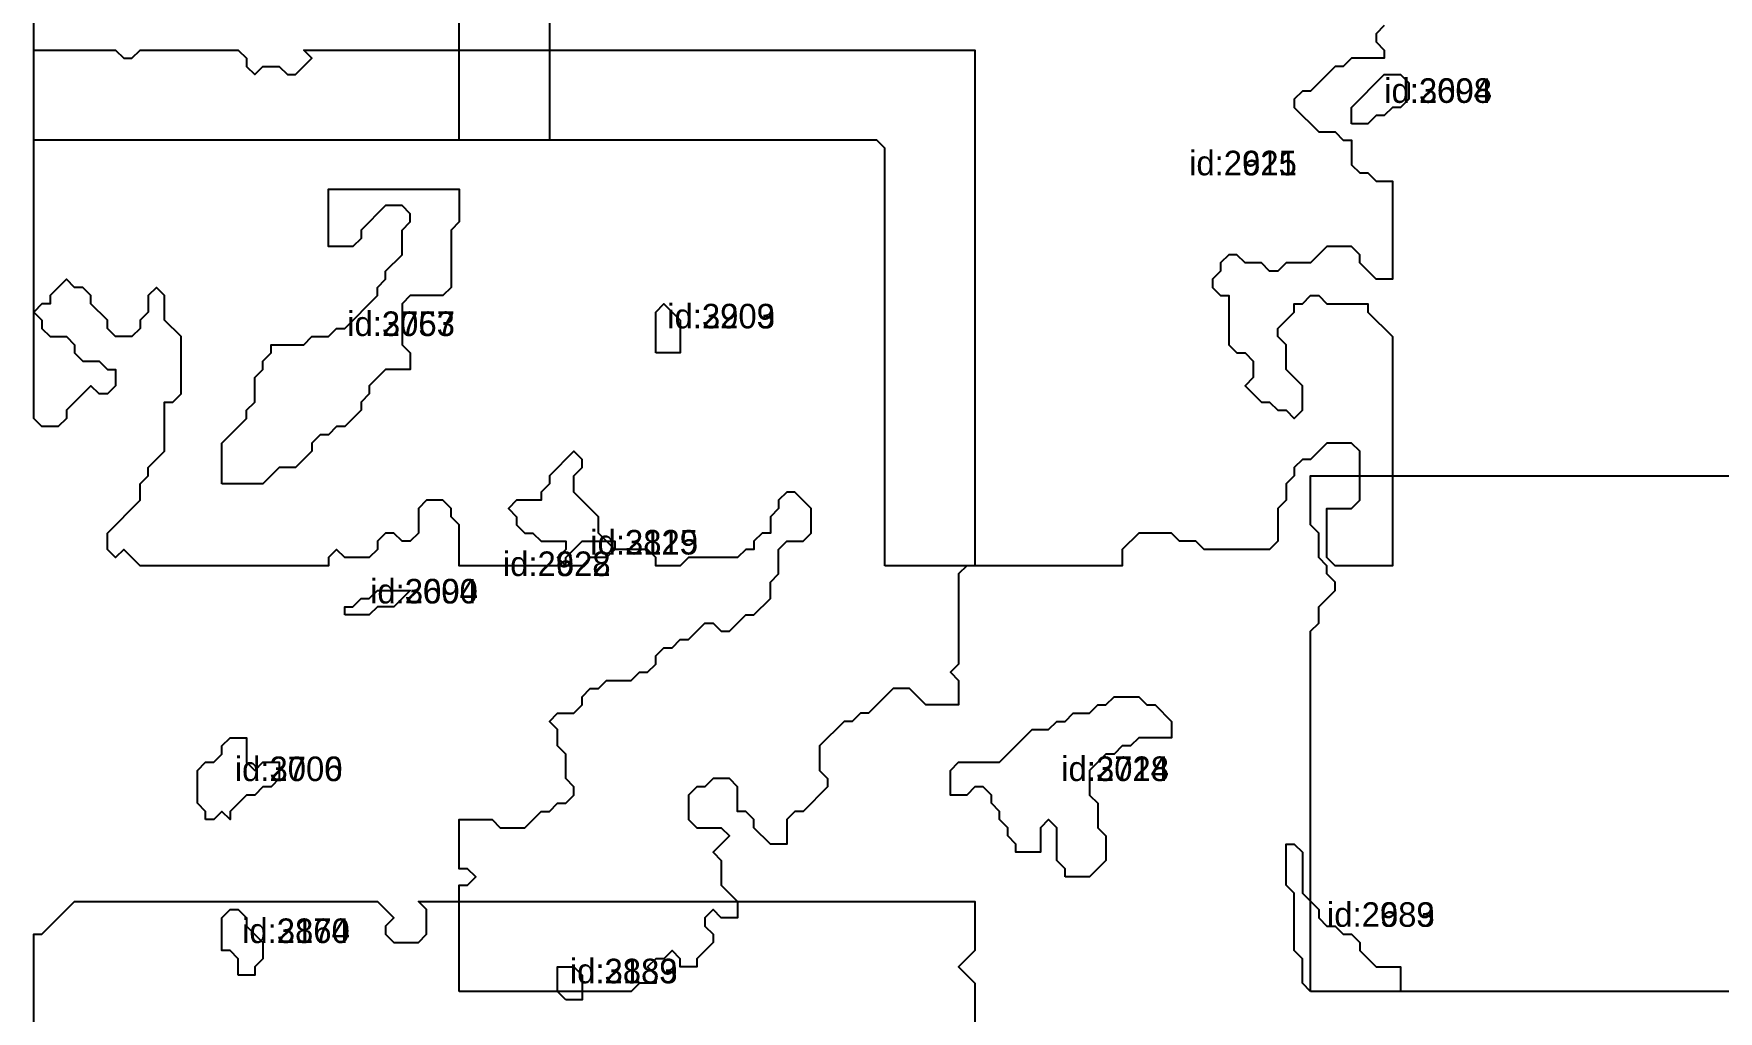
# Model space of a CAD drawing. Header units: metres. Extents: x 0 to 810, y 0 to 745.
# Drawn here: x 0 to 205.8, y 101.6 to 221 of the extents above; entities that cross this region are included whole.
import ezdxf

# ---------------------------------------------------------------- set-up
doc = ezdxf.new("R2010")
doc.units = ezdxf.units.M
doc.layers.add('forest', color=7, linetype='Continuous')
doc.layers.add('forestfragmentation', color=7, linetype='Continuous')

msp = doc.modelspace()

# ---------------------------------------------------------------- linework, layer by layer
at = {"layer": 'forest', "color": 183}
for points in [[(0, 208), (0, 323)], [(0, 208), (0, 323)], [(63, 261), (63, 208), (0, 208)], [(63, 261), (63, 208), (0, 208)]]:
    msp.add_lwpolyline(points, dxfattribs=at)
at = {"layer": 'forest', "color": 187}
for points in [[(104, 156), (104, 207), (103, 208), (52, 208), (52, 258)], [(104, 156), (104, 207), (103, 208), (52, 208), (52, 258)], [(165, 222), (164, 221), (164, 220), (165, 219), (165, 218), (161, 218), (160, 217), (159, 217), (156, 214), (155, 214), (154, 213), (154, 212), (157, 209), (159, 209), (160, 208), (161, 208), (161, 205), (162, 204), (163, 204), (164, 203), (166, 203), (166, 191), (164, 191), (162, 193), (162, 194), (161, 195), (158, 195), (156, 193), (153, 193), (152, 192), (151, 192), (150, 193), (148, 193), (147, 194), (146, 194), (145, 193), (145, 192), (144, 191), (144, 190), (145, 189), (146, 189), (146, 183), (147, 182), (148, 182), (149, 181), (149, 179), (148, 178), (150, 176), (151, 176), (152, 175), (153, 175), (154, 174), (155, 175), (155, 178), (153, 180), (153, 183), (152, 184), (152, 185), (154, 187), (154, 188), (155, 188), (156, 189), (157, 189), (158, 188), (163, 188), (163, 187), (166, 184), (166, 156), (159, 156), (158, 157), (158, 163), (161, 163), (162, 164), (162, 170), (161, 171), (158, 171), (156, 169), (155, 169), (154, 168), (154, 167), (153, 166), (153, 164), (152, 163), (152, 159), (151, 158), (143, 158), (142, 159), (140, 159), (139, 160), (135, 160), (133, 158), (133, 156), (104, 156)], [(165, 222), (164, 221), (164, 220), (165, 219), (165, 218), (161, 218), (160, 217), (159, 217), (156, 214), (155, 214), (154, 213), (154, 212), (157, 209), (159, 209), (160, 208), (161, 208), (161, 205), (162, 204), (163, 204), (164, 203), (166, 203), (166, 191), (164, 191), (162, 193), (162, 194), (161, 195), (158, 195), (156, 193), (153, 193), (152, 192), (151, 192), (150, 193), (148, 193), (147, 194), (146, 194), (145, 193), (145, 192), (144, 191), (144, 190), (145, 189), (146, 189), (146, 183), (147, 182), (148, 182), (149, 181), (149, 179), (148, 178), (150, 176), (151, 176), (152, 175), (153, 175), (154, 174), (155, 175), (155, 178), (153, 180), (153, 183), (152, 184), (152, 185), (154, 187), (154, 188), (155, 188), (156, 189), (157, 189), (158, 188), (163, 188), (163, 187), (166, 184), (166, 156), (159, 156), (158, 157), (158, 163), (161, 163), (162, 164), (162, 170), (161, 171), (158, 171), (156, 169), (155, 169), (154, 168), (154, 167), (153, 166), (153, 164), (152, 163), (152, 159), (151, 158), (143, 158), (142, 159), (140, 159), (139, 160), (135, 160), (133, 158), (133, 156), (104, 156)]]:
    msp.add_lwpolyline(points, dxfattribs=at)
at = {"layer": 'forest', "color": 166}
msp.add_lwpolyline([(52, 104), (52, 117), (53, 117), (54, 118), (53, 119), (52, 119), (52, 125), (56, 125), (57, 124), (60, 124), (62, 126), (63, 126), (64, 127), (65, 127), (66, 128), (66, 129), (65, 130), (65, 133), (64, 134), (64, 136), (63, 137), (64, 138), (66, 138), (67, 139), (67, 140), (68, 141), (69, 141), (70, 142), (73, 142), (74, 143), (75, 143), (76, 144), (76, 145), (77, 146), (78, 146), (79, 147), (80, 147), (82, 149), (83, 149), (84, 148), (85, 148), (87, 150), (88, 150), (90, 152), (90, 154), (91, 155), (91, 158), (92, 159), (94, 159), (95, 160), (95, 163), (93, 165), (92, 165), (91, 164), (91, 163), (90, 162), (90, 160), (89, 160), (88, 159), (88, 158), (87, 158), (86, 157), (80, 157), (79, 156), (76, 156), (76, 157), (75, 158), (71, 158), (69, 160), (69, 162), (66, 165), (66, 167), (67, 168), (67, 169), (66, 170), (63, 167), (63, 166), (62, 165), (62, 164), (59, 164), (58, 163), (59, 162), (59, 161), (60, 160), (61, 160), (62, 159), (65, 159), (65, 158), (64, 157), (65, 156), (52, 156), (52, 161), (51, 162), (51, 163), (50, 164), (48, 164), (47, 163), (47, 160), (46, 159), (45, 159), (44, 160), (43, 160), (42, 159), (42, 158), (41, 157), (38, 157), (37, 158), (36, 157), (36, 156), (13, 156), (11, 158), (10, 157), (9, 158), (9, 160), (13, 164), (13, 166), (14, 167), (14, 168), (16, 170), (16, 176), (17, 176), (18, 177), (18, 184), (16, 186), (16, 189), (15, 190), (14, 189), (14, 187), (13, 186), (13, 185), (12, 184), (10, 184), (9, 185), (9, 186), (7, 188), (7, 189), (6, 190), (5, 190), (4, 191), (2, 189), (2, 188), (1, 188), (0, 187), (1, 186), (1, 185), (2, 184), (4, 184), (5, 183), (5, 182), (6, 181), (8, 181), (9, 180), (10, 180), (10, 178), (9, 177), (8, 177), (7, 178), (4, 175), (4, 174), (3, 173), (1, 173), (0, 174), (0, 219), (10, 219), (11, 218), (12, 218), (13, 219), (25, 219), (26, 218), (26, 217), (27, 216), (28, 217), (30, 217), (31, 216), (32, 216), (34, 218), (33, 219), (115, 219), (115, 156), (114, 156), (113, 155), (113, 144), (112, 143), (113, 142), (113, 139), (109, 139), (107, 141), (105, 141), (102, 138), (101, 138), (100, 137), (99, 137), (96, 134), (96, 131), (97, 130), (97, 129), (94, 126), (93, 126), (92, 125), (92, 122), (90, 122), (88, 124), (88, 125), (87, 126), (86, 126), (86, 129), (85, 130), (83, 130), (82, 129), (81, 129), (80, 128), (80, 125), (81, 124), (84, 124), (85, 123), (83, 121), (84, 120), (84, 117), (86, 115), (86, 113), (84, 113), (83, 114), (82, 113), (82, 112), (83, 111), (83, 110), (81, 108), (81, 107), (79, 107), (79, 108), (78, 109), (77, 108), (76, 108), (75, 107), (76, 106), (76, 105), (74, 105), (73, 104), (52, 104)], dxfattribs=at)
msp.add_lwpolyline([(52, 104), (52, 117), (53, 117), (54, 118), (53, 119), (52, 119), (52, 125), (56, 125), (57, 124), (60, 124), (62, 126), (63, 126), (64, 127), (65, 127), (66, 128), (66, 129), (65, 130), (65, 133), (64, 134), (64, 136), (63, 137), (64, 138), (66, 138), (67, 139), (67, 140), (68, 141), (69, 141), (70, 142), (73, 142), (74, 143), (75, 143), (76, 144), (76, 145), (77, 146), (78, 146), (79, 147), (80, 147), (82, 149), (83, 149), (84, 148), (85, 148), (87, 150), (88, 150), (90, 152), (90, 154), (91, 155), (91, 158), (92, 159), (94, 159), (95, 160), (95, 163), (93, 165), (92, 165), (91, 164), (91, 163), (90, 162), (90, 160), (89, 160), (88, 159), (88, 158), (87, 158), (86, 157), (80, 157), (79, 156), (76, 156), (76, 157), (75, 158), (71, 158), (69, 160), (69, 162), (66, 165), (66, 167), (67, 168), (67, 169), (66, 170), (63, 167), (63, 166), (62, 165), (62, 164), (59, 164), (58, 163), (59, 162), (59, 161), (60, 160), (61, 160), (62, 159), (65, 159), (65, 158), (64, 157), (65, 156), (52, 156), (52, 161), (51, 162), (51, 163), (50, 164), (48, 164), (47, 163), (47, 160), (46, 159), (45, 159), (44, 160), (43, 160), (42, 159), (42, 158), (41, 157), (38, 157), (37, 158), (36, 157), (36, 156), (13, 156), (11, 158), (10, 157), (9, 158), (9, 160), (13, 164), (13, 166), (14, 167), (14, 168), (16, 170), (16, 176), (17, 176), (18, 177), (18, 184), (16, 186), (16, 189), (15, 190), (14, 189), (14, 187), (13, 186), (13, 185), (12, 184), (10, 184), (9, 185), (9, 186), (7, 188), (7, 189), (6, 190), (5, 190), (4, 191), (2, 189), (2, 188), (1, 188), (0, 187), (1, 186), (1, 185), (2, 184), (4, 184), (5, 183), (5, 182), (6, 181), (8, 181), (9, 180), (10, 180), (10, 178), (9, 177), (8, 177), (7, 178), (4, 175), (4, 174), (3, 173), (1, 173), (0, 174), (0, 219), (10, 219), (11, 218), (12, 218), (13, 219), (25, 219), (26, 218), (26, 217), (27, 216), (28, 217), (30, 217), (31, 216), (32, 216), (34, 218), (33, 219), (115, 219), (115, 156), (114, 156), (113, 155), (113, 144), (112, 143), (113, 142), (113, 139), (109, 139), (107, 141), (105, 141), (102, 138), (101, 138), (100, 137), (99, 137), (96, 134), (96, 131), (97, 130), (97, 129), (94, 126), (93, 126), (92, 125), (92, 122), (90, 122), (88, 124), (88, 125), (87, 126), (86, 126), (86, 129), (85, 130), (83, 130), (82, 129), (81, 129), (80, 128), (80, 125), (81, 124), (84, 124), (85, 123), (83, 121), (84, 120), (84, 117), (86, 115), (86, 113), (84, 113), (83, 114), (82, 113), (82, 112), (83, 111), (83, 110), (81, 108), (81, 107), (79, 107), (79, 108), (78, 109), (77, 108), (76, 108), (75, 107), (76, 106), (76, 105), (74, 105), (73, 104), (52, 104)], dxfattribs=at)
at = {"layer": 'forest', "color": 73}
msp.add_lwpolyline([(161, 210), (161, 212), (165, 216), (167, 216), (168, 215), (168, 213), (167, 212), (166, 212), (165, 211), (164, 211), (163, 210), (161, 210)], dxfattribs=at)
msp.add_lwpolyline([(161, 210), (161, 212), (165, 216), (167, 216), (168, 215), (168, 213), (167, 212), (166, 212), (165, 211), (164, 211), (163, 210), (161, 210)], dxfattribs=at)
at = {"layer": 'forest', "color": 79}
for points in [[(156, 104), (156, 148), (157, 149), (157, 151), (159, 153), (159, 154), (158, 155), (158, 156), (157, 157), (157, 160), (156, 161), (156, 167), (211, 167)], [(156, 104), (156, 148), (157, 149), (157, 151), (159, 153), (159, 154), (158, 155), (158, 156), (157, 157), (157, 160), (156, 161), (156, 167), (211, 167)], [(218, 104), (156, 104)], [(218, 104), (156, 104)]]:
    msp.add_lwpolyline(points, dxfattribs=at)
at = {"layer": 'forest', "color": 74}
msp.add_lwpolyline([(38, 150), (38, 151), (39, 151), (40, 152), (41, 152), (42, 153), (46, 153), (44, 151), (42, 151), (41, 150), (38, 150)], dxfattribs=at)
msp.add_lwpolyline([(38, 150), (38, 151), (39, 151), (40, 152), (41, 152), (42, 153), (46, 153), (44, 151), (42, 151), (41, 150), (38, 150)], dxfattribs=at)
at = {"layer": 'forest', "color": 64}
msp.add_lwpolyline([(126, 118), (126, 119), (125, 120), (125, 124), (124, 125), (123, 124), (123, 121), (120, 121), (120, 122), (119, 123), (119, 124), (118, 125), (118, 126), (117, 127), (117, 128), (116, 129), (115, 129), (114, 128), (112, 128), (112, 131), (113, 132), (118, 132), (122, 136), (124, 136), (125, 137), (126, 137), (127, 138), (129, 138), (130, 139), (131, 139), (132, 140), (135, 140), (136, 139), (137, 139), (139, 137), (139, 135), (135, 135), (134, 134), (133, 134), (132, 133), (131, 133), (129, 131), (129, 128), (130, 127), (130, 124), (131, 123), (131, 120), (129, 118), (126, 118)], dxfattribs=at)
msp.add_lwpolyline([(126, 118), (126, 119), (125, 120), (125, 124), (124, 125), (123, 124), (123, 121), (120, 121), (120, 122), (119, 123), (119, 124), (118, 125), (118, 126), (117, 127), (117, 128), (116, 129), (115, 129), (114, 128), (112, 128), (112, 131), (113, 132), (118, 132), (122, 136), (124, 136), (125, 137), (126, 137), (127, 138), (129, 138), (130, 139), (131, 139), (132, 140), (135, 140), (136, 139), (137, 139), (139, 137), (139, 135), (135, 135), (134, 134), (133, 134), (132, 133), (131, 133), (129, 131), (129, 128), (130, 127), (130, 124), (131, 123), (131, 120), (129, 118), (126, 118)], dxfattribs=at)
at = {"layer": 'forest', "color": 95}
msp.add_lwpolyline([(21, 125), (21, 126), (20, 127), (20, 131), (21, 132), (22, 132), (23, 133), (23, 134), (24, 135), (26, 135), (26, 132), (27, 131), (28, 132), (30, 132), (30, 130), (29, 129), (28, 129), (27, 128), (26, 128), (24, 126), (24, 125), (23, 126), (22, 125), (21, 125)], dxfattribs=at)
msp.add_lwpolyline([(21, 125), (21, 126), (20, 127), (20, 131), (21, 132), (22, 132), (23, 133), (23, 134), (24, 135), (26, 135), (26, 132), (27, 131), (28, 132), (30, 132), (30, 130), (29, 129), (28, 129), (27, 128), (26, 128), (24, 126), (24, 125), (23, 126), (22, 125), (21, 125)], dxfattribs=at)
at = {"layer": 'forest', "color": 87}
msp.add_lwpolyline([(156, 104), (155, 105), (155, 108), (154, 109), (154, 116), (153, 117), (153, 122), (154, 122), (155, 121), (155, 116), (157, 114), (157, 113), (158, 112), (159, 112), (160, 111), (161, 111), (162, 110), (162, 109), (164, 107), (167, 107), (167, 104), (156, 104)], dxfattribs=at)
msp.add_lwpolyline([(156, 104), (155, 105), (155, 108), (154, 109), (154, 116), (153, 117), (153, 122), (154, 122), (155, 121), (155, 116), (157, 114), (157, 113), (158, 112), (159, 112), (160, 111), (161, 111), (162, 110), (162, 109), (164, 107), (167, 107), (167, 104), (156, 104)], dxfattribs=at)
at = {"layer": 'forest', "color": 128}
msp.add_lwpolyline([(0, 52), (0, 111), (1, 111), (5, 115), (42, 115), (44, 113), (43, 112), (43, 111), (44, 110), (47, 110), (48, 111), (48, 114), (47, 115), (115, 115), (115, 109), (113, 107), (115, 105), (115, 93)], dxfattribs=at)
msp.add_lwpolyline([(0, 52), (0, 111), (1, 111), (5, 115), (42, 115), (44, 113), (43, 112), (43, 111), (44, 110), (47, 110), (48, 111), (48, 114), (47, 115), (115, 115), (115, 109), (113, 107), (115, 105), (115, 93)], dxfattribs=at)
at = {"layer": 'forestfragmentation', "color": 100}
msp.add_lwpolyline([(23, 166), (23, 171), (26, 174), (26, 175), (27, 176), (27, 179), (28, 180), (28, 181), (29, 182), (29, 183), (33, 183), (34, 184), (36, 184), (37, 185), (38, 185), (42, 189), (42, 190), (43, 191), (43, 192), (45, 194), (45, 197), (46, 198), (46, 199), (45, 200), (43, 200), (40, 197), (40, 196), (39, 195), (36, 195), (36, 202), (52, 202), (52, 198), (51, 197), (51, 190), (50, 189), (46, 189), (45, 188), (45, 183), (46, 182), (46, 180), (43, 180), (41, 178), (41, 177), (40, 176), (40, 175), (38, 173), (37, 173), (36, 172), (35, 172), (34, 171), (34, 170), (32, 168), (30, 168), (28, 166), (23, 166)], dxfattribs=at)
msp.add_lwpolyline([(23, 166), (23, 171), (26, 174), (26, 175), (27, 176), (27, 179), (28, 180), (28, 181), (29, 182), (29, 183), (33, 183), (34, 184), (36, 184), (37, 185), (38, 185), (42, 189), (42, 190), (43, 191), (43, 192), (45, 194), (45, 197), (46, 198), (46, 199), (45, 200), (43, 200), (40, 197), (40, 196), (39, 195), (36, 195), (36, 202), (52, 202), (52, 198), (51, 197), (51, 190), (50, 189), (46, 189), (45, 188), (45, 183), (46, 182), (46, 180), (43, 180), (41, 178), (41, 177), (40, 176), (40, 175), (38, 173), (37, 173), (36, 172), (35, 172), (34, 171), (34, 170), (32, 168), (30, 168), (28, 166), (23, 166)], dxfattribs=at)
at = {"layer": 'forestfragmentation', "color": 48}
msp.add_lwpolyline([(76, 182), (76, 187), (77, 188), (79, 186), (79, 182), (76, 182)], dxfattribs=at)
msp.add_lwpolyline([(76, 182), (76, 187), (77, 188), (79, 186), (79, 182), (76, 182)], dxfattribs=at)
at = {"layer": 'forestfragmentation', "color": 55}
msp.add_lwpolyline([(65, 156), (65, 157), (67, 159), (71, 159), (71, 158), (70, 157), (68, 157), (67, 156), (65, 156)], dxfattribs=at)
msp.add_lwpolyline([(65, 156), (65, 157), (67, 159), (71, 159), (71, 158), (70, 157), (68, 157), (67, 156), (65, 156)], dxfattribs=at)
at = {"layer": 'forestfragmentation', "color": 53}
msp.add_lwpolyline([(25, 106), (25, 108), (24, 109), (23, 109), (23, 113), (24, 114), (25, 114), (26, 113), (26, 112), (28, 110), (28, 108), (27, 107), (27, 106), (25, 106)], dxfattribs=at)
msp.add_lwpolyline([(25, 106), (25, 108), (24, 109), (23, 109), (23, 113), (24, 114), (25, 114), (26, 113), (26, 112), (28, 110), (28, 108), (27, 107), (27, 106), (25, 106)], dxfattribs=at)
at = {"layer": 'forestfragmentation', "color": 56}
msp.add_lwpolyline([(65, 103), (64, 104), (64, 107), (66, 107), (67, 106), (67, 103), (65, 103)], dxfattribs=at)
msp.add_lwpolyline([(65, 103), (64, 104), (64, 107), (66, 107), (67, 106), (67, 103), (65, 103)], dxfattribs=at)

# ---------------------------------------------------------------- texts
at = {"layer": 'forest', "color": 73}
for s in ['id:2698', 'id:3004']:
    msp.add_text(s, height=3, dxfattribs=at).set_placement((165, 212.55))
at = {"layer": 'forest', "color": 187}
for s in ['id:2615', 'id:2921']:
    msp.add_text(s, height=3, dxfattribs=at).set_placement((141.16, 203.7))
at = {"layer": 'forest', "color": 166}
for s in ['id:2622', 'id:2928']:
    msp.add_text(s, height=3, dxfattribs=at).set_placement((57.32, 154.75))
at = {"layer": 'forest', "color": 74}
for s in ['id:2694', 'id:3000']:
    msp.add_text(s, height=3, dxfattribs=at).set_placement((41.1, 151.4))
at = {"layer": 'forest', "color": 95}
for s in ['id:2700', 'id:3006']:
    msp.add_text(s, height=3, dxfattribs=at).set_placement((24.57, 129.7))
at = {"layer": 'forest', "color": 64}
for s in ['id:2718', 'id:3024']:
    msp.add_text(s, height=3, dxfattribs=at).set_placement((125.54, 129.71))
at = {"layer": 'forest', "color": 87}
for s in ['id:2683', 'id:2989']:
    msp.add_text(s, height=3, dxfattribs=at).set_placement((158, 111.9))
at = {"layer": 'forestfragmentation', "color": 48}
for s in ['id:2903', 'id:3209']:
    msp.add_text(s, height=3, dxfattribs=at).set_placement((77.4, 185))
at = {"layer": 'forestfragmentation', "color": 100}
for s in ['id:2757', 'id:3063']:
    msp.add_text(s, height=3, dxfattribs=at).set_placement((38.3, 184.07))
at = {"layer": 'forestfragmentation', "color": 55}
for s in ['id:2819', 'id:3125']:
    msp.add_text(s, height=3, dxfattribs=at).set_placement((68, 157.38))
at = {"layer": 'forestfragmentation', "color": 53}
for s in ['id:2864', 'id:3170']:
    msp.add_text(s, height=3, dxfattribs=at).set_placement((25.46, 109.92))
at = {"layer": 'forestfragmentation', "color": 56}
for s in ['id:2883', 'id:3189']:
    msp.add_text(s, height=3, dxfattribs=at).set_placement((65.5, 105))

doc.saveas('drawing.dxf')
